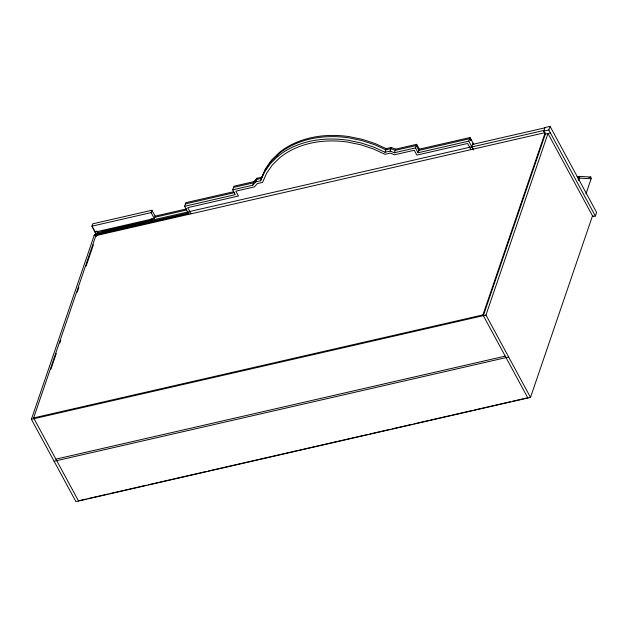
<?xml version="1.0" encoding="UTF-8"?>
<svg xmlns="http://www.w3.org/2000/svg" width="628" height="628" viewBox="0 0 628 628"><rect width="100%" height="100%" fill="white"/><g stroke="black" fill="none" stroke-linecap="round" stroke-linejoin="round"><path stroke-width="0.94" d="M592.502 215.851L530.503 397.406L75.933 501.639L31.4 419.284L94.53 234.409L96.28 234.009M78.555 501.042L33.622 417.934L95.864 235.649L545.183 132.618L482.94 314.903L527.881 398.011M50.931 369.178L56.316 353.391M59.801 343.178L60.759 340.392M77.244 292.106L78.83 287.467M86.122 266.107L93.415 244.755M96.681 231.033L97.552 232.643L96.265 236.395L95.864 235.649M109.759 231.708L110.45 229.683M95.142 232.062L154.3 218.497L151.113 212.609L151.921 210.247L92.756 223.811L91.947 226.174L96.728 235.013L94.114 235.61M102.27 231.355L151.788 219.996L152.188 218.834M154.3 218.497L155.1 216.134L151.921 210.247M188.84 214.164L184.593 206.298L185.817 202.695L233.718 191.713M184.593 206.298L235.312 194.672L232.69 189.829L233.922 186.226L253.987 181.625L256.899 178.297L261.852 177.159L265.566 168.689L271.508 160.164L279.162 152.667A91.476 69.206 18.9 0 1 349.129 136.629L362.317 139.345L375.144 143.561L386.196 148.648L391.338 147.47L395.64 149.142L416.686 144.314L419.3 149.158L418.075 152.761L468.786 141.135L470.019 137.532L419.3 149.158M232.69 189.829L252.754 185.229L253.987 181.625M252.754 185.229L255.667 181.9L256.899 178.297M255.667 181.9L260.62 180.77L261.852 177.159M277.945 156.27A91.476 69.206 18.9 0 1 347.904 140.232L361.084 142.948L373.911 147.164L384.964 152.251L386.196 148.648M384.964 152.251L390.114 151.073L391.338 147.47M390.114 151.073L394.408 152.745L395.64 149.142M418.075 152.761L415.453 147.918L416.686 144.314M471.016 139.369L470.608 140.57L469.611 138.733L418.892 150.359L416.27 145.515L395.232 150.343L390.93 148.671L385.788 149.849L374.735 144.762L361.901 140.546L348.721 137.822A91.476 69.206 18.9 0 0 278.761 153.868L271.1 161.365L265.157 169.89L261.436 178.36L256.491 179.498L253.579 182.827L233.514 187.427M473.379 149.927L471.785 146.983L473.08 143.184M483.348 315.649L545.34 134.094L543.746 131.15L544.986 127.523L550.073 126.361L596.6 212.413L595.36 216.032L592.903 216.597L547.969 133.489L485.97 315.044L530.503 397.406M595.36 216.032L548.833 129.98L550.073 126.361M578.043 179.106L578.977 176.366L590.815 177.057L591.121 178.776L585.971 193.864M578.671 180.574L579.675 177.646L578.977 176.366L577.085 176.798M592.903 216.597L593.154 215.875M260.62 180.77L264.333 172.292L270.283 163.767L277.937 156.27M394.408 152.745L415.453 147.918M185.409 203.896L234.252 192.702M151.113 212.609L91.947 226.174L96.743 235.005M155.1 216.134L186.987 208.826M154.708 217.296L186.595 209.988M472.672 144.385L544.884 127.829M97.552 232.643L471.848 146.787L468.786 141.135M471.785 146.983L543.997 130.42M543.746 131.15L548.833 129.98M97.152 233.804L189.107 212.719M94.231 235.264L188.816 213.575M545.34 134.094L550.426 132.924M588.915 177.489L590.815 177.057M33.622 417.934L482.94 314.903M31.4 419.284L485.97 315.044M55.908 459.147L505.226 356.115M54.094 461.25L508.664 357.01M79.379 500.571L86.067 499.032M87.983 498.593L108.055 493.993M109.971 493.553L146.3 485.224M148.208 484.785L206.526 471.416M208.441 470.976L368.094 434.364M370.002 433.924L390.082 429.324M391.99 428.885L412.07 424.285M413.978 423.845L428.32 420.556M430.235 420.116L450.307 415.516M452.223 415.077L472.295 410.469M474.211 410.029L510.54 401.7M512.448 401.261L527.748 397.76M591.121 178.776L579.283 178.085L578.977 176.366M470.019 137.532L473.873 144.66M472.248 147.525L473.041 149.001M470.859 149.503L467.601 143.474L416.882 155.108L414.26 150.265L394.541 154.786L390.247 153.114L385.003 154.315L373.142 148.852L360.66 144.754L347.841 142.109A88.972 67.306 18.9 0 0 279.798 157.714L272.348 164.999L266.562 173.289L262.575 182.387L257.331 183.588L254.419 186.916L235.869 191.163L238.491 196.007L187.772 207.64L191.03 213.669M151.136 218.795L151.788 219.996"/></g></svg>
